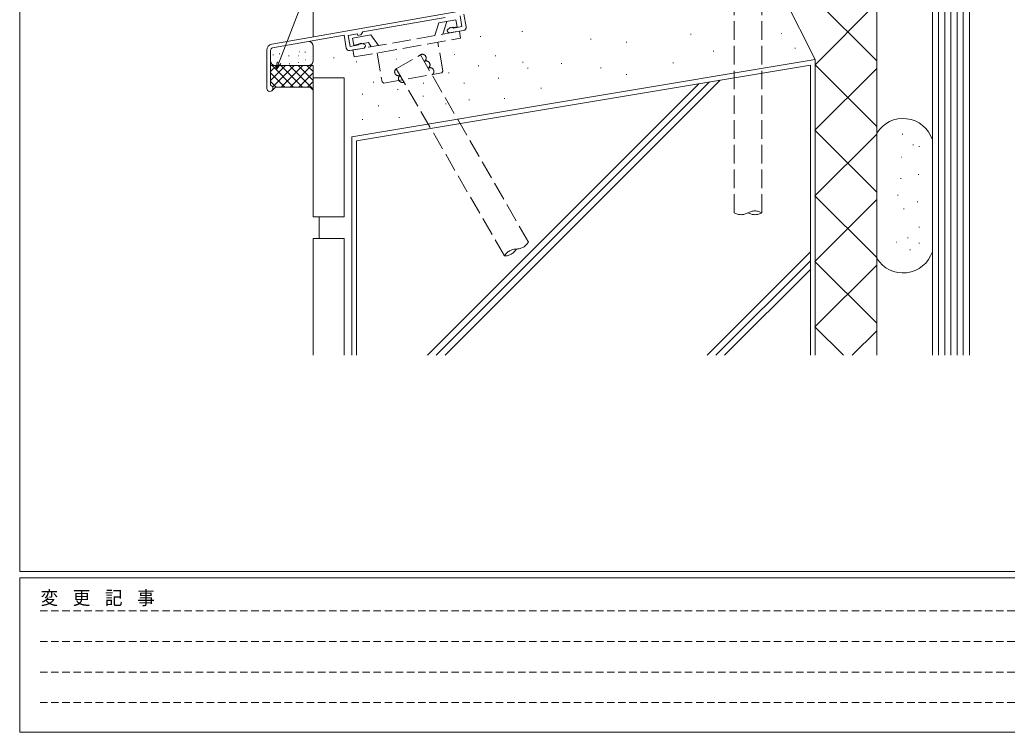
# Model space of a CAD drawing. Units: millimetres, scale not verified. Extents: x -594 to 539, y -420 to 386.
# Drawn here: x -590 to -270.3, y -420 to -189.4 of the extents above; entities that cross this region are included whole.
import ezdxf

# ---------------------------------------------------------------- set-up
doc = ezdxf.new("R2010")
doc.units = ezdxf.units.MM
doc.header["$LTSCALE"] = 2
doc.linetypes.add('DASHED1', pattern=[1.8, 1.2, -0.6])
doc.linetypes.add('DASHED3', pattern=[4, 3, -1])
for name, color, linetype, lineweight in [('0-1_YKK_ZWAK', 7, 'Continuous', 9), ('0-3_YKK_11', 7, 'Continuous', 9), ('0-5_YSS_K', 3, 'Continuous', 9), ('0-6_YKK_13', 4, 'Continuous', 9), ('0-7_YKK_D', 6, 'Continuous', 9)]:
    doc.layers.add(name, color=color, linetype=linetype, lineweight=lineweight)
doc.styles.add('ＭＳ ゴシック', font='')
doc.styles.get('ＭＳ ゴシック').set_extended_font_data('MS Gothic')

msp = doc.modelspace()

# ---------------------------------------------------------------- linework, layer by layer
at = {"layer": '0-1_YKK_ZWAK'}
for p, q in [((-590, -368), (-590, 382)), ((510, -368), (-590, -368)), ((-590, -420), (-590, -370)), ((456, -370), (-590, -370)), ((-590, -420), (456, -420))]:
    msp.add_line(p, q, dxfattribs=at)
at = {"layer": '0-1_YKK_ZWAK', "linetype": 'DASHED1'}
for p, q in [((-583.43, -380.732), (-228.87, -380.732)), ((-583.43, -390.63), (-228.87, -390.63)), ((-583.43, -400.528), (-228.87, -400.528)), ((-583.43, -410.426), (-228.87, -410.426))]:
    msp.add_line(p, q, dxfattribs=at)
at = {"layer": '0-3_YKK_11'}
for p, q in [((-423.204, -182.289), (-508.347, -197.302)), ((-478.896, -193.328), (-452.306, -188.639)), ((-447.429, -188.084), (-446.804, -191.629)), ((-445.471, -191.699), (-446.201, -187.562)), ((-449.793, -191.801), (-450.581, -191.94)), ((-449.602, -192.122), (-449.793, -191.801)), ((-446.804, -191.629), (-449.602, -192.122)), ((-508.139, -198.484), (-485.002, -194.404)), ((-485.002, -194.404), (-484.273, -198.54)), ((-483.67, -194.474), (-480.617, -193.936)), ((-483.045, -198.019), (-483.67, -194.474)), ((-480.617, -193.936), (-480.521, -194.477)), ((-480.521, -194.477), (-479.586, -194.312)), ((-479.586, -194.312), (-478.896, -193.328)), ((-450.581, -191.94), (-451.577, -192.775)), ((-451.577, -192.775), (-451.49, -193.268)), ((-451.49, -193.268), (-450.911, -193.673)), ((-450.911, -193.673), (-446.282, -192.857)), ((-480.258, -197.528), (-483.045, -198.019)), ((-480.188, -197.16), (-480.258, -197.528)), ((-479.388, -197.019), (-480.188, -197.16)), ((-478.167, -197.464), (-479.388, -197.019)), ((-478.486, -198.535), (-478.08, -197.956)), ((-478.08, -197.956), (-478.167, -197.464)), ((-510, -199.272), (-510, -211.593)), ((-508.8, -210.614), (-508.8, -199.272)), ((-483.114, -199.351), (-478.486, -198.535))]:
    msp.add_line(p, q, dxfattribs=at)
for centre, radius, start, end in [((-446.456, -191.872), 1, 280, 10), ((-508, -199.272), 2, 100, 180), ((-508, -199.272), 0.8, 100, 180), ((-483.288, -198.367), 1, 190, 280), ((-509, -211.593), 1, 180, 78.46303)]:
    msp.add_arc(centre, radius, start, end, dxfattribs=at)
at = {"layer": '0-5_YSS_K'}
for p, q in [((-495.002, -194.949), (-495.002, -3.79)), ((-294.505, -92.289), (-294.505, -298)), ((-292.505, -92.289), (-292.505, -298)), ((-290.505, -92.289), (-290.505, -298)), ((-288.505, -92.289), (-288.505, -298)), ((-286.505, -92.289), (-286.505, -298)), ((-284.505, -92.289), (-284.505, -298)), ((-282.505, -92.289), (-282.505, -298)), ((-361.004, -145.289), (-332.502, -202.292)), ((-352.046, -163.205), (-312.509, -202.742)), ((-332.502, -203.952), (-312.509, -183.959)), ((-312.509, -182.278), (-312.509, -298)), ((-440.872, -194.806), (-440.672, -194.806)), ((-427.382, -193.201), (-427.182, -193.201)), ((-372.827, -194.068), (-372.627, -194.068)), ((-343.499, -193.832), (-343.299, -193.832)), ((-495.002, -197.901), (-495.002, -202.691)), ((-405.23, -195.724), (-405.03, -195.724)), ((-393.641, -196.67), (-393.441, -196.67)), ((-508.804, -200.506), (-508.804, -203.691)), ((-508.031, -200.694), (-507.831, -200.694)), ((-506.027, -200.4), (-505.827, -200.4)), ((-502.96, -201.046), (-502.76, -201.046)), ((-499.893, -201.086), (-499.693, -201.086)), ((-499.57, -199.795), (-499.37, -199.795)), ((-497.673, -199.835), (-497.473, -199.835)), ((-449.383, -200.588), (-449.183, -200.588)), ((-436.054, -201.069), (-435.854, -201.069)), ((-365.495, -199.508), (-365.295, -199.508)), ((-339.006, -198.562), (-338.806, -198.562)), ((-495.002, -204.191), (-508.8, -204.191)), ((-508.799, -204.191), (-496.502, -204.191)), ((-508.799, -206.189), (-506.801, -204.191)), ((-508.799, -209.018), (-503.973, -204.191)), ((-508.318, -204.191), (-501.318, -211.191)), ((-508.103, -211.15), (-501.144, -204.191)), ((-506.511, -203.144), (-506.311, -203.144)), ((-505.49, -204.191), (-498.49, -211.191)), ((-505.316, -211.191), (-498.316, -204.191)), ((-502.798, -203.709), (-502.598, -203.709)), ((-502.661, -204.191), (-495.002, -211.85)), ((-502.487, -211.191), (-495.487, -204.191)), ((-499.893, -203.225), (-499.693, -203.225)), ((-499.833, -204.191), (-495.002, -209.022)), ((-497.633, -202.377), (-497.433, -202.377)), ((-497.005, -204.191), (-495.002, -206.193)), ((-496.665, -204.193), (-496.465, -204.193)), ((-495.002, -204.191), (-495.002, -212.191)), ((-488.406, -201.712), (-488.206, -201.712)), ((-482.502, -227.291), (-332.502, -202.292)), ((-481.019, -202.997), (-480.819, -202.997)), ((-334.002, -204.062), (-481.002, -228.562)), ((-468.172, -202.194), (-467.972, -202.194)), ((-441.514, -204.281), (-441.314, -204.281)), ((-427.222, -203.157), (-427.022, -203.157)), ((-414.691, -203.529), (-414.491, -203.529)), ((-378.504, -203.293), (-378.304, -203.293)), ((-334.002, -204.062), (-334.002, -298)), ((-332.502, -202.292), (-332.502, -298)), ((-332.502, -203.962), (-312.509, -223.955)), ((-508.799, -206.538), (-504.147, -211.191)), ((-499.659, -211.191), (-495.002, -206.534)), ((-451.149, -206.53), (-450.949, -206.53)), ((-425.616, -205.084), (-425.416, -205.084)), ((-401.919, -204.948), (-401.719, -204.948)), ((-393.641, -207.077), (-393.441, -207.077)), ((-332.507, -225.17), (-312.509, -205.172)), ((-508.799, -209.366), (-506.975, -211.191)), ((-496.83, -211.191), (-495.002, -209.362)), ((-495.002, -208.202), (-485.002, -208.202)), ((-495.002, -208.202), (-495.002, -253.202)), ((-485.002, -208.202), (-485.002, -253.202)), ((-475.559, -209.581), (-475.359, -209.581)), ((-459.339, -209.902), (-459.139, -209.902)), ((-370.023, -210.066), (-457.957, -298)), ((-366.629, -209.5), (-455.129, -298)), ((-363.235, -208.934), (-452.3, -298)), ((-446.171, -209.902), (-445.971, -209.902)), ((-435.09, -208.296), (-434.89, -208.296)), ((-507.192, -211.191), (-508.496, -212.495)), ((-507.192, -211.191), (-496.002, -211.191)), ((-496.002, -211.191), (-495.002, -212.191)), ((-479.092, -213.435), (-478.892, -213.435)), ((-467.69, -211.99), (-467.49, -211.99)), ((-459.5, -214.077), (-459.3, -214.077)), ((-421.28, -211.508), (-421.08, -211.508)), ((-473.953, -217.289), (-473.753, -217.289)), ((-452.113, -216.647), (-451.913, -216.647)), ((-444.565, -215.362), (-444.365, -215.362)), ((-433.163, -214.88), (-432.963, -214.88)), ((-479.092, -221.625), (-478.892, -221.625)), ((-467.208, -220.983), (-467.008, -220.983)), ((-332.507, -225.17), (-312.509, -245.168)), ((-332.507, -246.383), (-312.509, -226.385)), ((-304.295, -226.47), (-304.095, -226.47)), ((-482.502, -298), (-482.502, -227.291)), ((-481.002, -228.562), (-481.002, -298)), ((-300.85, -229.914), (-300.65, -229.914)), ((-298.881, -230.407), (-298.681, -230.407)), ((-304.541, -233.851), (-304.341, -233.851)), ((-299.127, -239.511), (-298.927, -239.511)), ((-304.787, -240.741), (-304.587, -240.741)), ((-305.771, -246.155), (-305.571, -246.155)), ((-332.507, -246.383), (-312.509, -266.381)), ((-332.507, -267.597), (-312.509, -247.598)), ((-299.373, -248.369), (-299.173, -248.369)), ((-303.803, -250.584), (-303.603, -250.584)), ((-485.002, -253.202), (-495.002, -253.202)), ((-493.002, -253.202), (-493.002, -260.202)), ((-298.881, -256.489), (-298.681, -256.489)), ((-485.002, -260.202), (-495.002, -260.202)), ((-495.002, -260.202), (-495.002, -298)), ((-485.002, -260.202), (-485.002, -298)), ((-306.263, -261.411), (-306.063, -261.411)), ((-302.572, -259.934), (-302.372, -259.934)), ((-298.881, -261.657), (-298.681, -261.657)), ((-334.002, -264.554), (-367.448, -298)), ((-301.834, -263.871), (-301.634, -263.871)), ((-334.002, -267.383), (-364.619, -298)), ((-332.507, -267.597), (-312.509, -287.595)), ((-334.002, -270.211), (-361.791, -298)), ((-332.507, -288.81), (-312.509, -268.812)), ((-332.507, -288.81), (-323.317, -298)), ((-320.484, -298), (-312.509, -290.025))]:
    msp.add_line(p, q, dxfattribs=at)
at = {"layer": '0-5_YSS_K', "linetype": 'DASHED3'}
for p, q in [((-358.704, -251.881), (-358.704, -171.883)), ((-349.704, -251.881), (-349.704, -171.883)), ((-468.078, -205.234), (-460.283, -200.734)), ((-425.286, -261.35), (-460.285, -200.731)), ((-433.08, -265.85), (-468.079, -205.231))]:
    msp.add_line(p, q, dxfattribs=at)
at = {"layer": '0-5_YSS_K'}
for centre, radius, start, end in [((-496.502, -197.901), 1.5, 0, 84.75664), ((-507.304, -202.691), 1.5, 180, 270), ((-496.502, -202.691), 1.5, 270, 0), ((-304.009, -231.353), 10, 18.19487, 148.21165), ((-304.009, -261.353), 10, 211.78833, 341.80511)]:
    msp.add_arc(centre, radius, start, end, dxfattribs=at)
at = {"layer": '0-5_YSS_K', "linetype": 'DASHED3'}
for centre, radius, start, end in [((-459.658, -201.816), 1.25, 300, 120.00018), ((-458.408, -203.981), 1.25, 300, 120.00018), ((-467.358, -206.261), 1.25, 119.99429, 299.99448), ((-466.108, -208.426), 1.25, 119.99429, 299.99448), ((-457.158, -206.146), 1.25, 300, 120.00018), ((-356.454, -247.983), 4.5, 240.00002, 299.99997), ((-351.954, -255.778), 4.5, 59.99997, 120.00002), ((-351.954, -247.983), 4.5, 239.99997, 300.00002), ((-429.183, -259.1), 4.5, 270, 330.00015), ((-433.08, -261.35), 4.5, 270, 330.0002), ((-429.183, -268.1), 4.5, 90, 150.0002)]:
    msp.add_arc(centre, radius, start, end, dxfattribs=at)
at = {"layer": '0-6_YKK_13', "linetype": 'DASHED3'}
for p, q in [((-455.63, -194.505), (-454.299, -190.412)), ((-448.792, -189.441), (-454.299, -190.412)), ((-453.036, -194.048), (-451.705, -189.955)), ((-448.393, -191.706), (-450.062, -192)), ((-448.792, -189.441), (-448.393, -191.706)), ((-476.276, -194.287), (-482.276, -195.345)), ((-447.64, -193.096), (-482.108, -199.174)), ((-473.871, -197.722), (-476.276, -194.287)), ((-447.241, -195.362), (-447.64, -193.096)), ((-482.276, -195.345), (-481.876, -197.61)), ((-477.12, -196.771), (-481.876, -197.61)), ((-481.709, -201.439), (-447.241, -195.362)), ((-476.171, -198.127), (-477.12, -196.771)), ((-452.977, -206.02), (-454.627, -196.664)), ((-482.108, -199.174), (-481.709, -201.439)), ((-474.323, -200.137), (-472.673, -209.493)), ((-472.094, -209.898), (-453.383, -206.599)), ((-452.977, -206.02), (-453.383, -206.599)), ((-472.094, -209.898), (-472.673, -209.493))]:
    msp.add_line(p, q, dxfattribs=at)
at = {"layer": '0-7_YKK_D'}
msp.add_line((-506.921, -205.588), (-487.7, -155.318), dxfattribs=at)
msp.add_lwpolyline([(-506.663, -203.107), (-506.921, -205.588), (-505.457, -203.568)], dxfattribs=at)

# ---------------------------------------------------------------- texts
at = {"layer": '0-1_YKK_ZWAK', "insert": (-583.265, -379.209), "char_height": 4.399, "attachment_point": 7, "style": 'ＭＳ ゴシック'}
msp.add_mtext('\\T1.22;\\W0.95;変\\~更\\~記\\~事', dxfattribs=at)

doc.saveas('drawing.dxf')
